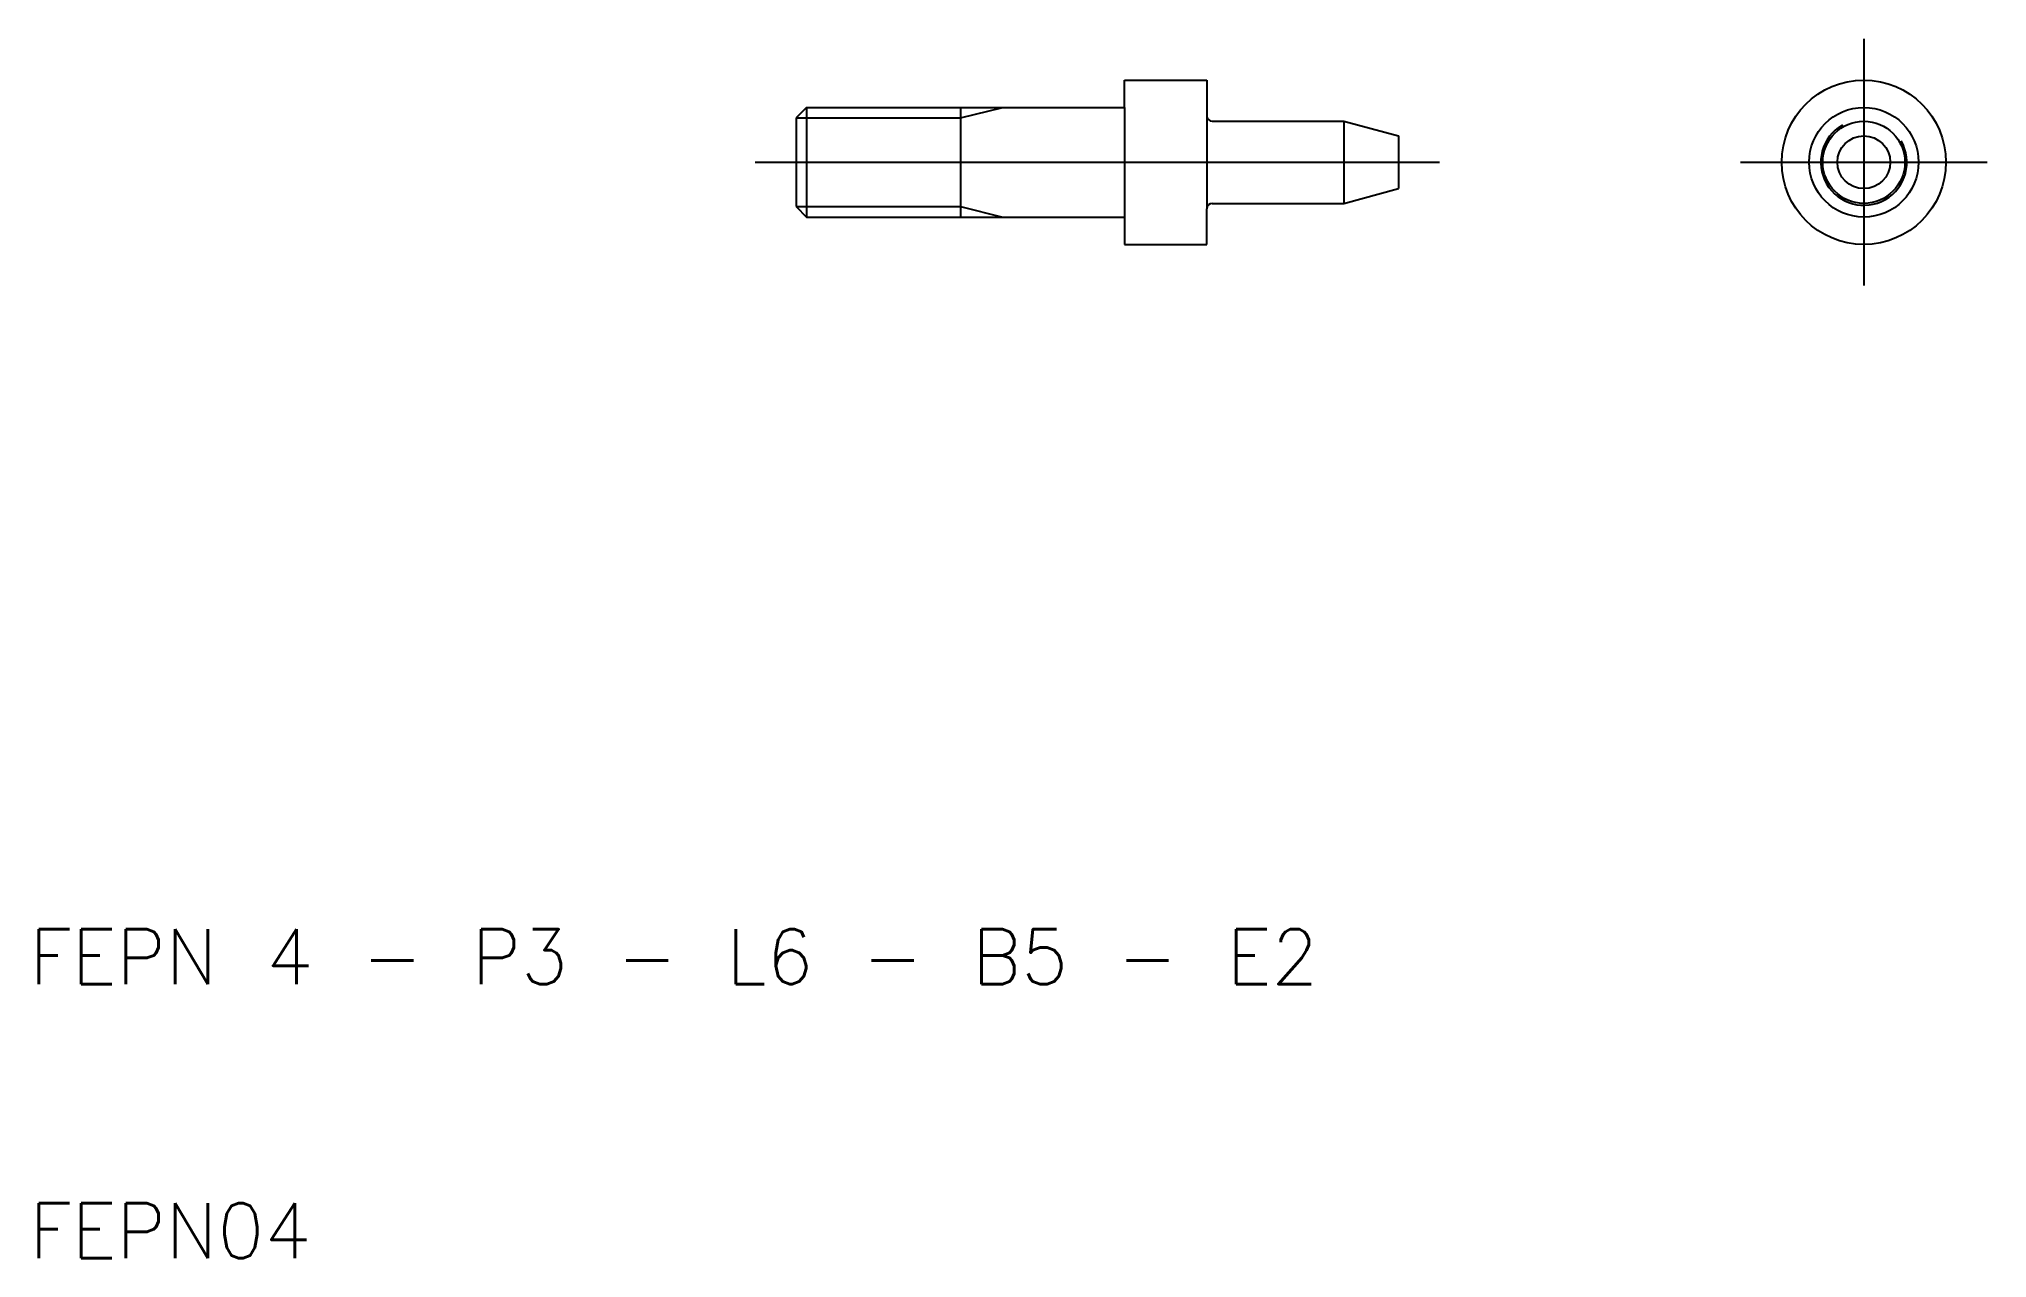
# Model space of a CAD drawing. Extents: x 10.3 to 81.5, y 10 to 54.5.
import ezdxf

# ---------------------------------------------------------------- set-up
doc = ezdxf.new("R2010")
doc.units = 0
doc.linetypes.add('CENTER', pattern=[50.8, 31.75, -6.35, 6.35, -6.35])
doc.linetypes.add('DASHED', pattern=[19.05, 12.7, -6.35])
doc.layers.get('0').update_dxf_attribs({"linetype": 'CONTINUOUS'})
doc.layers.add('CENTER', color=1, linetype='CENTER')
doc.styles.get("Standard").update_dxf_attribs({"font": 'txt.shx', "bigfont": 'extfont.shx'})

msp = doc.modelspace()

# ---------------------------------------------------------------- linework, layer by layer
for p, q in [((50, 53), (53, 53)), ((50, 52), (50, 53)), ((53, 53), (53, 51.7)), ((38.379, 52), (38, 51.621)), ((38.379, 52), (50, 52)), ((38.379, 52), (38.379, 48)), ((44, 52), (44, 48)), ((50, 52), (50, 48)), ((38, 51.621), (38, 48.379)), ((53, 51.7), (53, 48.3)), ((53.2, 51.5), (58, 51.5)), ((58, 51.5), (58, 48.5)), ((58, 51.5), (60, 50.964)), ((60, 50.964), (60, 49.036)), ((53.2, 48.5), (58, 48.5)), ((58, 48.5), (60, 49.036)), ((38, 48.379), (38.379, 48)), ((38.379, 48), (50, 48)), ((50, 48), (50, 47)), ((53, 47), (53, 48.3)), ((50, 47), (53, 47))]:
    msp.add_line(p, q)
at = {"color": 3}
for p, q in [((44, 51.621), (45.544, 52)), ((44, 48.379), (45.544, 48))]:
    msp.add_line(p, q, dxfattribs=at)
at = {"color": 3, "linetype": 'CONTINUOUS'}
for p, q in [((38, 51.621), (44, 51.621)), ((38, 48.379), (44, 48.379))]:
    msp.add_line(p, q, dxfattribs=at)
for radius in [3, 1.5, 0.964]:
    msp.add_circle((77, 50), radius)
at = {"color": 3, "linetype": 'DASHED'}
msp.add_circle((77, 50), 2, dxfattribs=at)
for centre, start, end in [((53.2, 51.7), 180, 270), ((53.2, 48.3), 90, 180)]:
    msp.add_arc(centre, 0.2, start, end)
msp.add_arc((77, 50), 1.571, 120, 30, dxfattribs=at)
at = {"layer": 'CENTER', "color": 1, "linetype": 'CENTER'}
for p, q in [((77, 54.5), (77, 45.5)), ((36.5, 50), (61.5, 50)), ((72.5, 50), (81.5, 50))]:
    msp.add_line(p, q, dxfattribs=at)

# ---------------------------------------------------------------- texts
for s, p in [('FEPN 4 - P3 - L6 - B5 - E2', (10, 20)), ('FEPN04', (10, 10))]:
    msp.add_text(s, height=2).set_placement(p)

doc.saveas('drawing.dxf')
